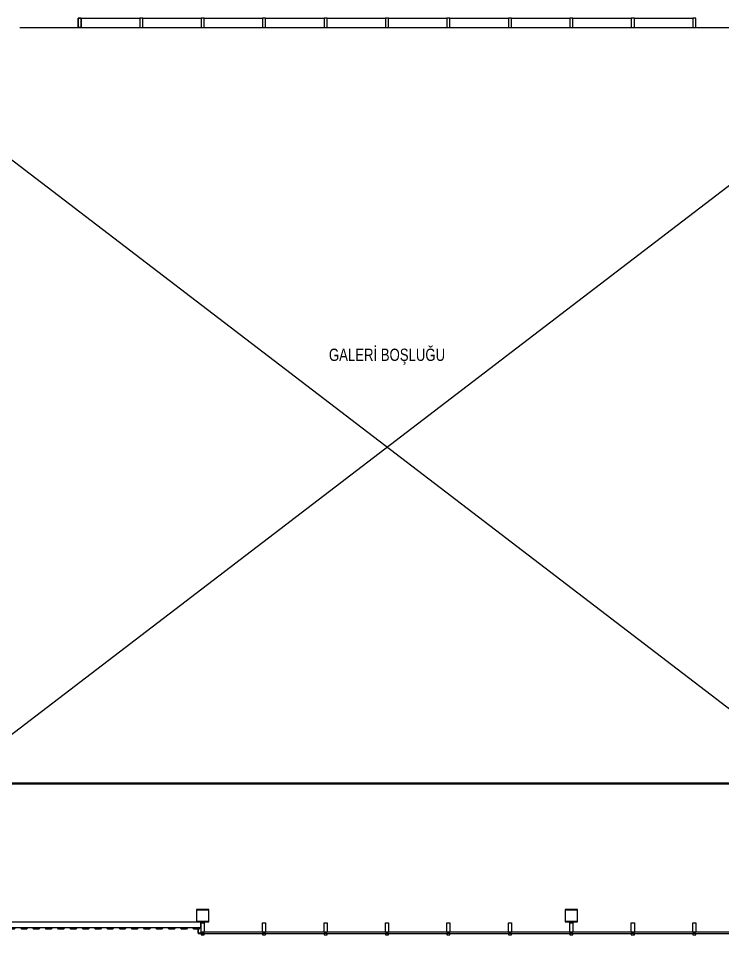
# Model space of a CAD drawing. Header units: centimetres. Extents: x 26200 to 113000, y -600 to 9300.
# Drawn here: x 93141 to 94287, y 1498 to 2989 of the extents above; entities that cross this region are included whole.
import ezdxf

# ---------------------------------------------------------------- set-up
doc = ezdxf.new("R2010")
doc.units = ezdxf.units.CM
for name, color, linetype in [('A-ANNO-TEXT', 8, 'Continuous'), ('A-ELEV-03', 8, 'Continuous'), ('A-ELEV-04', 8, 'Continuous'), ('A-GLAZ-FRME', 8, 'Continuous'), ('A-GLAZ-FULL', 8, 'Continuous'), ('A-GLAZ-SILL', 8, 'Continuous'), ('A-WALL-SNWPNL', 8, 'Continuous'), ('A-WALL-STEL', 8, 'Continuous'), ('S-STEL', 3, 'Continuous')]:
    doc.layers.add(name, color=color, linetype=linetype)
doc.layers.add('GEB-BEZUG', color=8, linetype='Continuous', lineweight=50, true_color=0xffff00)
doc.styles.add('Fields_100', font='act_simplex.shx', dxfattribs={"width": 0.8, "height": 20})

# ---------------------------------------------------------------- blocks, each defined once
blk = doc.blocks.new('*U63')
at = {"layer": 'A-WALL-SNWPNL'}
blk.add_lwpolyline([(50, 1), (42, 1), (40, -1), (32, -1), (30, 1), (22, 1), (20, -1), (12, -1), (10, 1), (2, 1), (0, -1), (-8, -1), (-10, 1), (-18, 1), (-20, -1), (-28, -1), (-30, 1), (-38, 1), (-40, -1), (-48, -1), (-50, 1)], dxfattribs=at)
blk = doc.blocks.new('*U64')
at = {"layer": 'A-WALL-STEL', "color": 0, "linetype": 'ByBlock', "lineweight": -2, "transparency": 16777216}
for p in [(0, 0), (100, 0), (200, 0), (300, 0), (400, 0), (500, 0), (600, 0), (700, 0)]:
    blk.add_blockref('*U63', p, dxfattribs=at)

msp = doc.modelspace()

# ---------------------------------------------------------------- linework, layer by layer
at = {"layer": 'A-ELEV-03', "elevation": 6.454763e-10}
for points in [[(93437.35656432691, 1508.593258129427), (92544.35656432692, 1508.593258129427), (92544.35656432692, 1518.593258129427)], [(93437.35656432691, 1518.593258129427), (93437.35656432691, 1508.593258129427)]]:
    msp.add_lwpolyline(points, dxfattribs=at)
at = {"layer": 'A-ELEV-04'}
for p, q in [((92848.3565643269, 1608.617851247947), (94633.35656432692, 2973.617851247947)), ((92848.3565643269, 2973.617851247947), (94633.35656432692, 1608.617851247947))]:
    msp.add_line(p, q, dxfattribs=at)
at = {"layer": 'A-GLAZ-FRME'}
for points in [[(93243.3565643269, 2973.593258129406), (93238.35656432692, 2973.593258129406), (93238.35656432692, 2988.593258129406), (93243.3565643269, 2988.593258129406)], [(93238.35656432692, 2973.593258129406), (93243.3565643269, 2973.593258129406), (93243.3565643269, 2988.593258129406), (93238.35656432692, 2988.593258129406)], [(93338.35656432691, 2973.593258129406), (93343.3565643269, 2973.593258129406), (93343.3565643269, 2988.593258129406), (93338.35656432691, 2988.593258129406)], [(93438.35656432691, 2973.593258129406), (93443.35656432692, 2973.593258129406), (93443.35656432692, 2988.593258129406), (93438.35656432691, 2988.593258129406)], [(93538.35656432691, 2973.593258129406), (93543.35656432692, 2973.593258129406), (93543.35656432692, 2988.593258129406), (93538.35656432691, 2988.593258129406)], [(93638.35656432691, 2973.593258129406), (93643.35656432691, 2973.593258129406), (93643.35656432691, 2988.593258129406), (93638.35656432691, 2988.593258129406)], [(93738.35656432691, 2973.593258129406), (93743.35656432691, 2973.593258129406), (93743.35656432691, 2988.593258129406), (93738.35656432691, 2988.593258129406)], [(93838.3565643269, 2973.593258129406), (93843.35656432691, 2973.593258129406), (93843.35656432691, 2988.593258129406), (93838.3565643269, 2988.593258129406)], [(93938.35656432692, 2973.593258129406), (93943.35656432691, 2973.593258129406), (93943.35656432691, 2988.593258129406), (93938.35656432692, 2988.593258129406)], [(94038.35656432692, 2973.593258129406), (94043.3565643269, 2973.593258129406), (94043.3565643269, 2988.593258129406), (94038.35656432692, 2988.593258129406)], [(94138.35656432691, 2973.593258129406), (94143.3565643269, 2973.593258129406), (94143.3565643269, 2988.593258129406), (94138.35656432691, 2988.593258129406)], [(94238.35656432691, 2973.593258129406), (94243.35656432692, 2973.593258129406), (94243.35656432692, 2988.593258129406), (94238.35656432691, 2988.593258129406)]]:
    msp.add_lwpolyline(points, close=True, dxfattribs=at)
at = {"layer": 'A-GLAZ-FRME', "elevation": 6.454763e-10}
for points in [[(93443.35656432692, 1501.593258129427), (93438.35656432691, 1501.593258129427), (93438.35656432691, 1516.593258129427), (93443.35656432692, 1516.593258129427)], [(93543.35656432692, 1501.593258129427), (93538.35656432691, 1501.593258129427), (93538.35656432691, 1516.593258129427), (93543.35656432692, 1516.593258129427)], [(93643.35656432691, 1501.593258129427), (93638.35656432691, 1501.593258129427), (93638.35656432691, 1516.593258129427), (93643.35656432691, 1516.593258129427)], [(93743.35656432691, 1501.593258129427), (93738.35656432691, 1501.593258129427), (93738.35656432691, 1516.593258129427), (93743.35656432691, 1516.593258129427)], [(93843.35656432691, 1501.593258129427), (93838.3565643269, 1501.593258129427), (93838.3565643269, 1516.593258129427), (93843.35656432691, 1516.593258129427)], [(93943.35656432691, 1501.593258129427), (93938.35656432692, 1501.593258129427), (93938.35656432692, 1516.593258129427), (93943.35656432691, 1516.593258129427)], [(94043.3565643269, 1501.593258129427), (94038.35656432692, 1501.593258129427), (94038.35656432692, 1516.593258129427), (94043.3565643269, 1516.593258129427)], [(94143.3565643269, 1501.593258129427), (94138.35656432691, 1501.593258129427), (94138.35656432691, 1516.593258129427), (94143.3565643269, 1516.593258129427)], [(94243.35656432692, 1501.593258129427), (94238.35656432691, 1501.593258129427), (94238.35656432691, 1516.593258129427), (94243.35656432692, 1516.593258129427)], [(93438.35656432691, 1497.593258129427), (93443.35656432692, 1497.593258129427), (93443.35656432692, 1499.593258129427), (93438.35656432691, 1499.593258129427)], [(93538.35656432691, 1497.593258129427), (93543.35656432692, 1497.593258129427), (93543.35656432692, 1499.593258129427), (93538.35656432691, 1499.593258129427)], [(93638.35656432691, 1497.593258129427), (93643.35656432691, 1497.593258129427), (93643.35656432691, 1499.593258129427), (93638.35656432691, 1499.593258129427)], [(93738.35656432691, 1497.593258129427), (93743.35656432691, 1497.593258129427), (93743.35656432691, 1499.593258129427), (93738.35656432691, 1499.593258129427)], [(93838.3565643269, 1497.593258129427), (93843.35656432691, 1497.593258129427), (93843.35656432691, 1499.593258129427), (93838.3565643269, 1499.593258129427)], [(93938.35656432692, 1497.593258129427), (93943.35656432691, 1497.593258129427), (93943.35656432691, 1499.593258129427), (93938.35656432692, 1499.593258129427)], [(94038.35656432692, 1497.593258129427), (94043.3565643269, 1497.593258129427), (94043.3565643269, 1499.593258129427), (94038.35656432692, 1499.593258129427)], [(94138.35656432691, 1497.593258129427), (94143.3565643269, 1497.593258129427), (94143.3565643269, 1499.593258129427), (94138.35656432691, 1499.593258129427)], [(94238.35656432691, 1497.593258129427), (94243.35656432692, 1497.593258129427), (94243.35656432692, 1499.593258129427), (94238.35656432691, 1499.593258129427)]]:
    msp.add_lwpolyline(points, close=True, dxfattribs=at)
at = {"layer": 'A-GLAZ-FULL'}
for p, q in [((93243.3565643269, 2988.593258129406), (93338.35656432691, 2988.593258129406)), ((93343.3565643269, 2988.593258129406), (93438.35656432691, 2988.593258129406)), ((93443.35656432692, 2988.593258129406), (93538.35656432691, 2988.593258129406)), ((93543.35656432692, 2988.593258129406), (93638.35656432691, 2988.593258129406)), ((93643.35656432691, 2988.593258129406), (93738.35656432691, 2988.593258129406)), ((93743.35656432691, 2988.593258129406), (93838.3565643269, 2988.593258129406)), ((93843.35656432691, 2988.593258129406), (93938.35656432692, 2988.593258129406)), ((93943.35656432691, 2988.593258129406), (94038.35656432692, 2988.593258129406)), ((94043.3565643269, 2988.593258129406), (94138.35656432691, 2988.593258129406)), ((94143.3565643269, 2988.593258129406), (94238.35656432691, 2988.593258129406))]:
    msp.add_line(p, q, dxfattribs=at)
at = {"layer": 'A-GLAZ-FULL', "elevation": 6.454763e-10}
for points in [[(93441.8565643269, 1499.593258129427), (93539.85656432691, 1499.593258129427), (93539.85656432691, 1501.593258129427), (93441.8565643269, 1501.593258129427)], [(93541.8565643269, 1499.593258129427), (93639.8565643269, 1499.593258129427), (93639.8565643269, 1501.593258129427), (93541.8565643269, 1501.593258129427)], [(93641.85656432692, 1499.593258129427), (93739.8565643269, 1499.593258129427), (93739.8565643269, 1501.593258129427), (93641.85656432692, 1501.593258129427)], [(93741.85656432691, 1499.593258129427), (93839.85656432692, 1499.593258129427), (93839.85656432692, 1501.593258129427), (93741.85656432691, 1501.593258129427)], [(93841.85656432691, 1499.593258129427), (93939.85656432692, 1499.593258129427), (93939.85656432692, 1501.593258129427), (93841.85656432691, 1501.593258129427)], [(93941.85656432691, 1499.593258129427), (94039.85656432691, 1499.593258129427), (94039.85656432691, 1501.593258129427), (93941.85656432691, 1501.593258129427)], [(94041.85656432691, 1499.593258129427), (94139.85656432691, 1499.593258129427), (94139.85656432691, 1501.593258129427), (94041.85656432691, 1501.593258129427)], [(94141.85656432691, 1499.593258129427), (94239.85656432691, 1499.593258129427), (94239.85656432691, 1501.593258129427), (94141.85656432691, 1501.593258129427)], [(94241.8565643269, 1499.593258129427), (94339.85656432691, 1499.593258129427), (94339.85656432691, 1501.593258129427), (94241.8565643269, 1501.593258129427)]]:
    msp.add_lwpolyline(points, close=True, dxfattribs=at)
at = {"layer": 'A-GLAZ-SILL'}
for p, q in [((93143.35656432691, 2973.617851247947), (93238.35656432692, 2973.617851247947)), ((93243.3565643269, 2973.617851247947), (93338.35656432691, 2973.617851247947)), ((93343.3565643269, 2973.617851247947), (93438.35656432691, 2973.617851247947)), ((93443.35656432692, 2973.617851247947), (93538.35656432691, 2973.617851247947)), ((93543.35656432692, 2973.617851247947), (93638.35656432691, 2973.617851247947)), ((93643.35656432691, 2973.617851247947), (93738.35656432691, 2973.617851247947)), ((93743.35656432691, 2973.617851247947), (93838.3565643269, 2973.617851247947)), ((93843.35656432691, 2973.617851247947), (93938.35656432692, 2973.617851247947)), ((93943.35656432691, 2973.617851247947), (94038.35656432692, 2973.617851247947)), ((94043.3565643269, 2973.617851247947), (94138.35656432691, 2973.617851247947)), ((94143.3565643269, 2973.617851247947), (94238.35656432691, 2973.617851247947)), ((94243.35656432692, 2973.617851247947), (94338.35656432691, 2973.617851247947))]:
    msp.add_line(p, q, dxfattribs=at)
at = {"layer": 'A-WALL-SNWPNL'}
msp.add_line((92544.35656432692, 1518.593258129427), (93437.35656432691, 1518.593258129427, 2.7248795e-09), dxfattribs=at)
at = {"layer": 'A-WALL-SNWPNL', "elevation": 6.454763e-10}
msp.add_lwpolyline([(93437.35656432691, 1508.593258129427), (93436.35656432692, 1508.593258129427), (93434.3565643269, 1506.593258129427), (93426.3565643269, 1506.593258129427), (93424.35656432691, 1508.593258129427), (93416.35656432691, 1508.593258129427), (93414.35656432691, 1506.593258129427), (93406.35656432692, 1506.593258129427), (93404.3565643269, 1508.593258129427), (93396.3565643269, 1508.593258129427), (93394.35656432691, 1506.593258129427), (93386.35656432691, 1506.593258129427), (93384.35656432691, 1508.593258129427), (93376.35656432691, 1508.593258129427), (93374.35656432692, 1506.593258129427), (93366.3565643269, 1506.593258129427), (93364.35656432691, 1508.593258129427), (93356.35656432691, 1508.593258129427), (93354.35656432691, 1506.593258129427), (93346.35656432691, 1506.593258129427), (93344.35656432692, 1508.593258129427)], dxfattribs=at)
msp.add_lwpolyline([(93433.35656432691, 1506.093258129391), (93433.35656432691, 1499.593258129427), (93438.35656432691, 1499.593258129427), (93440.85656432691, 1499.593258129427), (93440.85656432691, 1499.793258129424), (93438.35656432691, 1499.793258129424), (93433.5565643269, 1499.793258129424), (93433.5565643269, 1506.093258129391)], close=True, dxfattribs=at)
at = {"layer": 'GEB-BEZUG'}
msp.add_lwpolyline([(92948.14554034315, 1743.617851247949), (98178.00575036334, 1743.617851247949), (98178.00575036334, 1588.927946755622)], dxfattribs=at)
at = {"layer": 'S-STEL'}
for points, elevation in [([(93430.85656432688, 1518.593258129427), (93450.85656432688, 1518.593258129427), (93450.85656432688, 1538.593258129609), (93430.85656432688, 1538.593258129609)], 6.454763e-10), ([(93431.45656432689, 1537.993258129603), (93450.25656432688, 1537.993258129603), (93450.25656432688, 1519.193258129615), (93431.45656432689, 1519.193258129615)], 1.2909525e-09), ([(94030.85656432688, 1518.593258129427), (94050.8565643269, 1518.593258129427), (94050.8565643269, 1538.593258129609), (94030.85656432688, 1538.593258129609)], 6.454763e-10), ([(94031.45656432689, 1537.993258129603), (94050.25656432688, 1537.993258129603), (94050.25656432688, 1519.193258129615), (94031.45656432689, 1519.193258129615)], 1.2909525e-09)]:
    msp.add_lwpolyline(points, close=True, dxfattribs=dict(at, elevation=elevation))

# ---------------------------------------------------------------- block references
at = {"layer": 'A-WALL-STEL'}
msp.add_blockref('*U64', (92594.35656432691, 1507.593258129427), dxfattribs=at)

# ---------------------------------------------------------------- texts
at = {"layer": 'A-ANNO-TEXT', "insert": (93740.85656432692, 2451.11785124794), "char_height": 20, "attachment_point": 2, "style": 'Fields_100'}
msp.add_mtext_dynamic_manual_height_columns('GALERİ BOŞLUĞU', width=436.6649330472573, gutter_width=100, heights=[0], dxfattribs=at)

doc.saveas('drawing.dxf')
